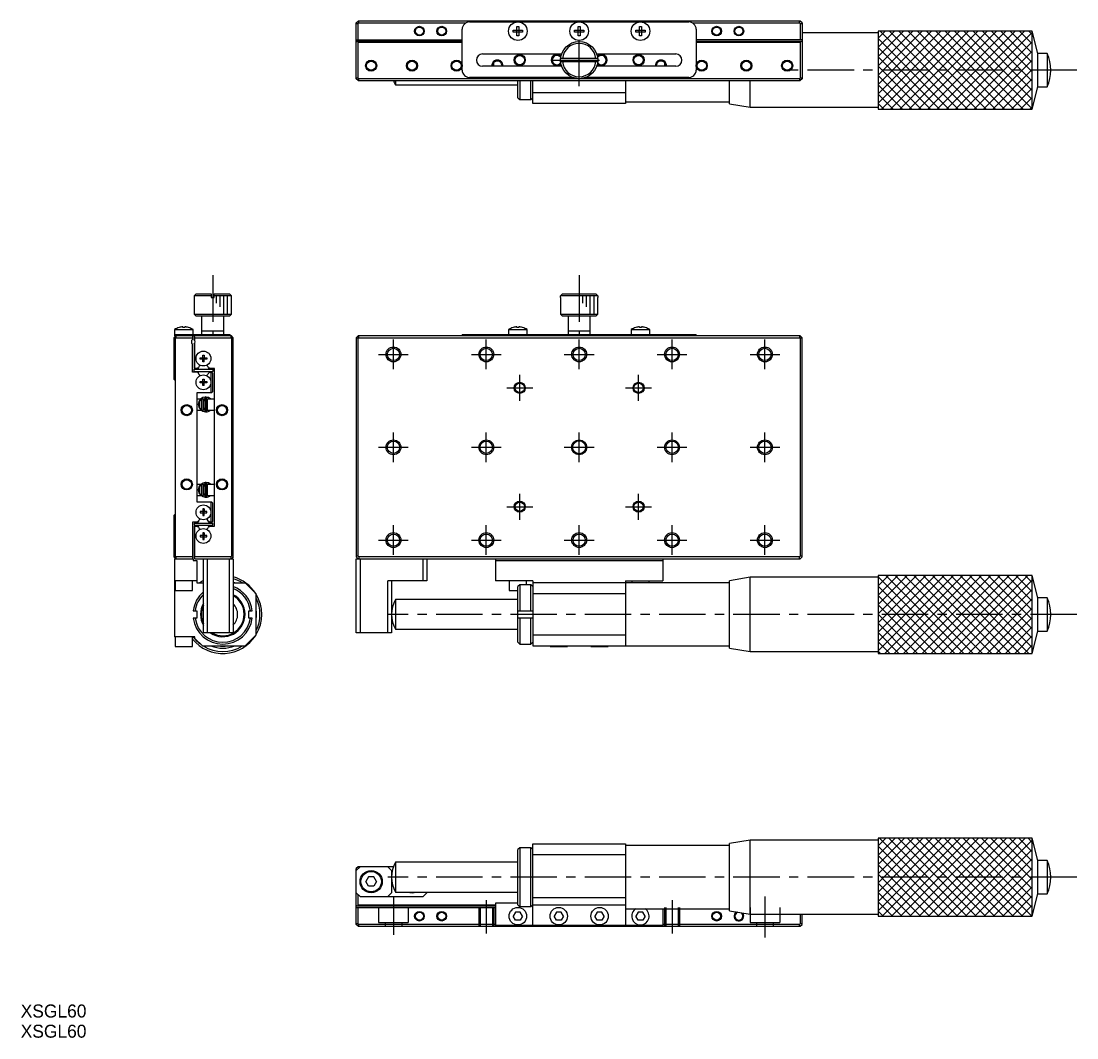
# Model space of a CAD drawing. Extents: x 5 to 545, y 50 to 324.
# Drawn here: x 5.1 to 289.3, y 50.1 to 323.9 of the extents above; entities that cross this region are included whole.
import ezdxf

# ---------------------------------------------------------------- set-up
doc = ezdxf.new("R2010")
doc.units = 0
doc.header["$LTSCALE"] = 10
doc.linetypes.add('CENTER', pattern=[2, 1.25, -0.25, 0.25, -0.25])
doc.linetypes.add('DASHED', pattern=[3.5, 2, -1.5])
doc.layers.get('0').update_dxf_attribs({"linetype": 'CONTINUOUS'})
doc.layers.add('CENTER', color=1, linetype='CENTER')
doc.styles.get("Standard").update_dxf_attribs({"font": 'FGP教科書体NT-M'})

msp = doc.modelspace()

# ---------------------------------------------------------------- linework, layer by layer
at = {"color": 7, "linetype": 'CONTINUOUS'}
for p, q in [((95.294929, 323.35), (95.794929, 323.85)), ((95.294929, 308.35), (95.294929, 323.35)), ((95.294929, 323.2), (95.794929, 323.2)), ((214.794929, 323.85), (95.794929, 323.85)), ((95.794929, 323.2), (95.944929, 323.35)), ((95.794929, 318.85), (95.794929, 323.2)), ((95.944929, 323.35), (95.944929, 323.85)), ((95.944929, 323.35), (124.741364, 323.35)), ((123.794929, 310.65), (123.794929, 321.65)), ((125.794929, 323.65), (184.794929, 323.65)), ((137.53634, 320.89), (137.53634, 321.41)), ((137.53634, 321.41), (138.534929, 321.41)), ((138.493555, 320.89), (138.493555, 321.41)), ((138.534929, 322.40859), (139.054929, 322.40859)), ((138.534929, 321.41), (138.534929, 322.40859)), ((138.534929, 321.451375), (139.054929, 321.451375)), ((139.054929, 322.40859), (139.054929, 321.41)), ((139.054929, 321.41), (140.053519, 321.41)), ((139.096304, 321.41), (139.096304, 320.89)), ((140.053519, 321.41), (140.053519, 320.89)), ((154.03634, 320.89), (154.03634, 321.41)), ((154.03634, 321.41), (155.034929, 321.41)), ((154.993555, 320.89), (154.993555, 321.41)), ((155.034929, 322.40859), (155.554929, 322.40859)), ((155.034929, 321.41), (155.034929, 322.40859)), ((155.034929, 321.451375), (155.554929, 321.451375)), ((155.554929, 322.40859), (155.554929, 321.41)), ((155.554929, 321.41), (156.553519, 321.41)), ((155.596304, 321.41), (155.596304, 320.89)), ((156.553519, 321.41), (156.553519, 320.89)), ((170.53634, 320.89), (170.53634, 321.41)), ((170.53634, 321.41), (171.534929, 321.41)), ((171.493555, 320.89), (171.493555, 321.41)), ((171.534929, 322.40859), (172.054929, 322.40859)), ((171.534929, 321.41), (171.534929, 322.40859)), ((171.534929, 321.451375), (172.054929, 321.451375)), ((172.054929, 322.40859), (172.054929, 321.41)), ((172.054929, 321.41), (173.053519, 321.41)), ((172.096304, 321.41), (172.096304, 320.89)), ((173.053519, 321.41), (173.053519, 320.89)), ((185.848495, 323.35), (214.644929, 323.35)), ((186.794929, 321.65), (186.794929, 310.65)), ((214.644929, 323.35), (214.644929, 323.85)), ((214.644929, 323.35), (214.794929, 323.2)), ((215.294929, 323.35), (214.794929, 323.85)), ((214.794929, 323.2), (214.794929, 318.85)), ((214.794929, 323.2), (215.294929, 323.2)), ((215.294929, 323.35), (215.294929, 308.35)), ((95.294929, 318.85), (123.794929, 318.85)), ((138.534929, 320.89), (137.53634, 320.89)), ((138.534929, 319.89141), (138.534929, 320.89)), ((139.054929, 320.848625), (138.534929, 320.848625)), ((139.054929, 319.89141), (138.534929, 319.89141)), ((139.054929, 320.89), (139.054929, 319.89141)), ((140.053519, 320.89), (139.054929, 320.89)), ((155.034929, 320.89), (154.03634, 320.89)), ((155.034929, 319.89141), (155.034929, 320.89)), ((155.554929, 320.848625), (155.034929, 320.848625)), ((155.554929, 319.89141), (155.034929, 319.89141)), ((155.554929, 320.89), (155.554929, 319.89141)), ((156.553519, 320.89), (155.554929, 320.89)), ((171.534929, 320.89), (170.53634, 320.89)), ((171.534929, 319.89141), (171.534929, 320.89)), ((172.054929, 320.848625), (171.534929, 320.848625)), ((172.054929, 319.89141), (171.534929, 319.89141)), ((172.054929, 320.89), (172.054929, 319.89141)), ((173.053519, 320.89), (172.054929, 320.89)), ((215.294929, 318.85), (186.794929, 318.85)), ((235.794929, 320.65), (215.294929, 320.65)), ((235.794929, 321.15), (235.794929, 300.15)), ((277.294929, 321.15), (235.794929, 321.15)), ((277.294929, 321.15), (235.794929, 321.15)), ((235.794929, 321.15), (235.794929, 300.15)), ((278.794929, 315.15), (277.294929, 321.15)), ((277.294929, 300.15), (277.294929, 321.15)), ((277.294929, 300.15), (277.294929, 321.15)), ((95.494929, 318.35), (95.294929, 318.15)), ((123.794929, 318.35), (95.494929, 318.35)), ((95.794929, 318.15), (95.594929, 318.35)), ((95.794929, 308.5), (95.794929, 318.15)), ((95.794929, 318.15), (123.794929, 318.15)), ((215.094929, 318.35), (186.794929, 318.35)), ((186.794929, 318.15), (214.794929, 318.15)), ((214.994929, 318.35), (214.794929, 318.15)), ((214.794929, 318.15), (214.794929, 308.5)), ((215.294929, 318.15), (215.094929, 318.35)), ((129.294929, 315), (150.575025, 315)), ((160.278904, 313.75), (150.310955, 313.75)), ((150.310955, 312.95), (160.278904, 312.95)), ((160.014834, 315), (181.294929, 315)), ((281.294929, 315.15), (278.794929, 315.15)), ((278.794929, 306.15), (278.794929, 315.15)), ((281.294929, 315.15), (281.294929, 306.15)), ((150.575025, 311.7), (129.294929, 311.7)), ((181.294929, 311.7), (160.014834, 311.7)), ((95.794929, 308.5), (95.294929, 308.5)), ((95.794929, 307.85), (95.294929, 308.35)), ((95.944929, 308.35), (95.794929, 308.5)), ((95.794929, 307.85), (214.794929, 307.85)), ((95.944929, 307.85), (95.944929, 308.35)), ((214.644929, 308.35), (95.944929, 308.35)), ((105.866726, 307.85), (105.866726, 306.65)), ((153.589057, 308.65), (125.794929, 308.65)), ((138.794929, 303.216966), (138.794929, 307.85)), ((139.294929, 307.85), (139.294929, 302.712746)), ((142.294929, 302.712746), (142.294929, 307.85)), ((142.794929, 301.65), (142.794929, 307.85)), ((184.794929, 308.65), (157.000802, 308.65)), ((167.794929, 307.85), (167.794929, 301.65)), ((195.794929, 301.566667), (195.794929, 307.85)), ((201.294929, 300.65), (201.294929, 307.85)), ((214.794929, 308.5), (214.644929, 308.35)), ((214.644929, 308.35), (214.644929, 307.85)), ((215.294929, 308.5), (214.794929, 308.5)), ((215.294929, 308.35), (214.794929, 307.85)), ((105.866726, 306.65), (138.794929, 306.65)), ((142.794929, 304.65), (167.794929, 304.65)), ((277.294929, 300.15), (278.794929, 306.15)), ((278.794929, 306.15), (281.294929, 306.15)), ((138.794929, 303.216966), (139.294929, 302.712746)), ((139.294929, 302.712746), (142.294929, 302.712746)), ((142.294929, 302.712746), (142.794929, 303.216966)), ((167.794929, 301.65), (142.794929, 301.65)), ((167.794929, 302.15), (195.794929, 302.15)), ((195.794929, 301.566667), (201.294929, 300.65)), ((201.294929, 300.65), (235.794929, 300.65)), ((235.794929, 300.15), (277.294929, 300.15)), ((235.794929, 300.15), (277.294929, 300.15)), ((52.15, 250.4), (51.65, 249.9)), ((52.15, 250.4), (56.25, 250.4)), ((56.25, 250.4), (56.25, 249.4)), ((57.05, 250.4), (61.15, 250.4)), ((57.05, 249.4), (57.05, 250.4)), ((61.65, 249.9), (61.15, 250.4)), ((150.310955, 249.9), (150.812742, 250.4)), ((150.812742, 250.4), (159.777116, 250.4)), ((159.777116, 250.4), (160.278904, 249.9)), ((56.25, 249.9), (51.65, 249.9)), ((51.65, 249.9), (51.65, 244.9)), ((56.25, 249.4), (57.05, 249.4)), ((61.65, 249.9), (57.05, 249.9)), ((61.65, 244.9), (61.65, 249.9)), ((150.294929, 249.4), (150.294929, 244.9)), ((150.294929, 249.4), (150.310955, 249.4)), ((160.278904, 249.9), (150.310955, 249.9)), ((150.310955, 249.4), (150.310955, 249.9)), ((160.278904, 249.9), (160.278904, 249.4)), ((160.278904, 249.4), (160.294929, 249.4)), ((160.294929, 244.9), (160.294929, 249.4)), ((51.65, 244.9), (52.15, 244.4)), ((51.65, 244.9), (61.65, 244.9)), ((61.15, 244.4), (61.65, 244.9)), ((150.294929, 244.9), (160.294929, 244.9)), ((150.294929, 244.9), (150.794929, 244.4)), ((159.794929, 244.4), (160.294929, 244.9)), ((61.15, 244.4), (52.15, 244.4)), ((53.65, 244.4), (53.65, 239.4)), ((59.65, 239.4), (59.65, 244.4)), ((159.794929, 244.4), (150.794929, 244.4)), ((152.294929, 244.4), (152.294929, 239.4)), ((158.294929, 239.4), (158.294929, 244.4)), ((46.65, 239.1), (46.15, 238.6)), ((46.35, 240.791657), (51.35, 240.791657)), ((46.35, 240.791657), (46.35, 239.1)), ((61.35, 239.4), (46.35, 239.4)), ((61.65, 239.1), (46.35, 239.1)), ((46.8, 238.6), (46.8, 239.1)), ((47.59141, 241.362581), (47.588067, 241.369436)), ((48.59, 241.362581), (48.59, 241.534953)), ((49.11, 241.362581), (48.59, 241.362581)), ((49.11, 241.534953), (49.11, 241.362581)), ((50.111933, 241.369436), (50.10859, 241.362581)), ((51.15, 239.1), (51.15, 238.161438)), ((51.35, 239.4), (51.35, 240.791657)), ((51.85, 239.1), (51.65, 238.9)), ((51.65, 238.9), (51.65, 238.161438)), ((51.65, 238.8), (51.85, 238.6)), ((59.65, 240.4), (53.65, 240.4)), ((61.35, 239.4), (61.35, 239.1)), ((61.5, 239.1), (61.5, 238.6)), ((62.15, 238.6), (61.65, 239.1)), ((95.794929, 239.1), (95.294929, 238.6)), ((214.794929, 239.1), (95.794929, 239.1)), ((95.944929, 238.6), (95.944929, 239.1)), ((123.794929, 239.1), (123.794929, 239.4)), ((186.794929, 239.4), (123.794929, 239.4)), ((136.294929, 240.791657), (141.294929, 240.791657)), ((136.294929, 240.791657), (136.294929, 239.4)), ((137.53634, 241.362581), (137.532997, 241.369436)), ((138.534929, 241.362581), (138.534929, 241.534953)), ((139.054929, 241.362581), (138.534929, 241.362581)), ((139.054929, 241.534953), (139.054929, 241.362581)), ((140.056862, 241.369436), (140.053519, 241.362581)), ((141.294929, 239.4), (141.294929, 240.791657)), ((158.294929, 240.4), (152.294929, 240.4)), ((169.294929, 240.791657), (174.294929, 240.791657)), ((169.294929, 240.791657), (169.294929, 239.4)), ((170.53634, 241.362581), (170.532997, 241.369436)), ((171.534929, 241.362581), (171.534929, 241.534953)), ((172.054929, 241.362581), (171.534929, 241.362581)), ((172.054929, 241.534953), (172.054929, 241.362581)), ((173.056862, 241.369436), (173.053519, 241.362581)), ((174.294929, 239.4), (174.294929, 240.791657)), ((186.794929, 239.4), (186.794929, 239.1)), ((214.644929, 239.1), (214.644929, 238.6)), ((215.294929, 238.6), (214.794929, 239.1)), ((46.15, 238.6), (46.15, 227.45)), ((46.65, 238.45), (46.15, 238.45)), ((46.65, 238.45), (46.8, 238.6)), ((46.65, 179.75), (46.65, 238.45)), ((46.8, 238.6), (51.15, 238.6)), ((51.15, 229.3), (51.15, 236.838562)), ((51.65, 236.838562), (51.65, 230.3)), ((51.85, 237.81225), (51.85, 238.6)), ((51.85, 238.6), (61.5, 238.6)), ((51.85, 230.3), (51.85, 237.18775)), ((61.5, 238.6), (61.65, 238.45)), ((61.65, 238.45), (61.65, 179.75)), ((62.15, 238.45), (61.65, 238.45)), ((62.15, 179.6), (62.15, 238.6)), ((95.294929, 238.6), (95.294929, 179.6)), ((95.794929, 238.45), (95.294929, 238.45)), ((95.794929, 238.45), (95.944929, 238.6)), ((95.794929, 179.75), (95.794929, 238.45)), ((95.944929, 238.6), (214.644929, 238.6)), ((214.644929, 238.6), (214.794929, 238.45)), ((214.794929, 238.45), (214.794929, 179.75)), ((215.294929, 238.45), (214.794929, 238.45)), ((215.294929, 179.6), (215.294929, 238.6)), ((53.263639, 233.18), (53.97, 233.18)), ((53.263639, 232.82), (53.263639, 233.18)), ((53.97, 233.886361), (54.33, 233.886361)), ((53.97, 233.18), (53.97, 233.886361)), ((53.980372, 233.169628), (53.97, 233.18)), ((53.980372, 232.830372), (53.980372, 233.169628)), ((53.980372, 233.169628), (54.319628, 233.169628)), ((54.319628, 233.169628), (54.33, 233.18)), ((54.319628, 233.169628), (54.319628, 232.830372)), ((54.33, 233.886361), (54.33, 233.18)), ((54.33, 233.18), (55.036361, 233.18)), ((55.036361, 233.18), (55.036361, 232.82)), ((52.605588, 230.3), (51.65, 230.3)), ((52.605588, 230.3), (52.775185, 230.59375)), ((53.97, 232.82), (53.263639, 232.82)), ((53.980372, 232.830372), (53.97, 232.82)), ((53.97, 232.113639), (53.97, 232.82)), ((54.33, 232.113639), (53.97, 232.113639)), ((54.319628, 232.830372), (53.980372, 232.830372)), ((54.319628, 232.830372), (54.33, 232.82)), ((55.036361, 232.82), (54.33, 232.82)), ((54.33, 232.113639), (54.33, 232.82)), ((55.524815, 230.59375), (55.694412, 230.3)), ((57.15, 230.3), (55.694412, 230.3)), ((57.15, 187.9), (57.15, 230.3)), ((46.15, 227.45), (46.5, 227.1)), ((52.605588, 229.3), (51.15, 229.3)), ((51.65, 230.1), (56.65, 230.1)), ((51.65, 229.5), (51.65, 230.1)), ((51.65, 229.5), (56.65, 229.5)), ((52.775185, 229.00625), (52.605588, 229.3)), ((53.97, 227.486361), (54.33, 227.486361)), ((53.97, 226.78), (53.97, 227.486361)), ((54.33, 227.486361), (54.33, 226.78)), ((55.694412, 229.3), (55.524815, 229.00625)), ((55.694412, 229.3), (56.3, 229.3)), ((56.15, 229.3), (56.15, 223.8)), ((56.65, 228.95), (56.3, 229.3)), ((56.65, 230.1), (56.65, 229.5)), ((56.65, 224.15), (56.65, 228.95)), ((46.5, 227.1), (46.5, 191.1)), ((53.263639, 226.78), (53.97, 226.78)), ((53.263639, 226.42), (53.263639, 226.78)), ((53.97, 226.42), (53.263639, 226.42)), ((53.980372, 226.769628), (53.97, 226.78)), ((53.980372, 226.430372), (53.97, 226.42)), ((53.97, 225.713639), (53.97, 226.42)), ((54.33, 225.713639), (53.97, 225.713639)), ((53.980372, 226.430372), (53.980372, 226.769628)), ((53.980372, 226.769628), (54.319628, 226.769628)), ((54.319628, 226.430372), (53.980372, 226.430372)), ((54.319628, 226.769628), (54.33, 226.78)), ((54.319628, 226.769628), (54.319628, 226.430372)), ((54.319628, 226.430372), (54.33, 226.42)), ((54.33, 226.78), (55.036361, 226.78)), ((55.036361, 226.42), (54.33, 226.42)), ((54.33, 225.713639), (54.33, 226.42)), ((55.036361, 226.78), (55.036361, 226.42)), ((52.35, 223.8), (52.35, 194.4)), ((56.3, 223.8), (52.35, 223.8)), ((53.389356, 222.1), (52.35, 222.1)), ((53.15, 221.516515), (53.65, 222.045683)), ((54.15, 222.1), (53.65, 222.1)), ((53.65, 222.1), (53.65, 219.1)), ((54.149919, 222.068985), (54.529754, 222.17572)), ((54.15, 219.1), (54.15, 222.1)), ((54.35, 222.1), (54.230172, 222.1)), ((54.35, 221.6), (54.35, 222.1)), ((54.529816, 222.416084), (54.529816, 218.866084)), ((55.53247, 222.482549), (54.782446, 222.639595)), ((54.970851, 222.484947), (54.969203, 222.484247)), ((55.004142, 222.49808), (54.970851, 222.484947)), ((54.979816, 218.866084), (54.979816, 222.416084)), ((54.979816, 221.816601), (55.149985, 222.072089)), ((55.038035, 222.509533), (55.004142, 222.49808)), ((55.072447, 222.519277), (55.038035, 222.509533)), ((55.107295, 222.52729), (55.072447, 222.519277)), ((55.142492, 222.533553), (55.107295, 222.52729)), ((55.177953, 222.53805), (55.142492, 222.533553)), ((55.15, 222.1), (55.15, 219.1)), ((57.15, 222.1), (55.15, 222.1)), ((55.213591, 222.54077), (55.177953, 222.53805)), ((55.24932, 222.541707), (55.213591, 222.54077)), ((55.285052, 222.540857), (55.24932, 222.541707)), ((55.320699, 222.538224), (55.285052, 222.540857)), ((55.356175, 222.533813), (55.320699, 222.538224)), ((55.391393, 222.527635), (55.356175, 222.533813)), ((55.388343, 222.109217), (55.382414, 222.1)), ((55.394609, 222.119553), (55.388343, 222.109217)), ((55.426266, 222.519703), (55.391393, 222.527635)), ((55.534874, 222.481536), (55.393305, 222.099974)), ((55.401173, 222.130941), (55.394609, 222.119553)), ((55.407989, 222.143305), (55.401173, 222.130941)), ((55.415013, 222.156563), (55.407989, 222.143305)), ((55.422198, 222.170629), (55.415013, 222.156563)), ((55.429498, 222.185409), (55.422198, 222.170629)), ((55.46071, 222.510037), (55.426266, 222.519703)), ((55.436864, 222.200805), (55.429498, 222.185409)), ((55.444247, 222.216716), (55.436864, 222.200805)), ((55.451598, 222.233037), (55.444247, 222.216716)), ((55.458869, 222.249659), (55.451598, 222.233037)), ((55.466012, 222.266474), (55.458869, 222.249659)), ((55.494637, 222.49866), (55.46071, 222.510037)), ((55.47298, 222.283369), (55.466012, 222.266474)), ((55.479726, 222.300234), (55.47298, 222.283369)), ((55.486207, 222.316957), (55.479726, 222.300234)), ((55.492378, 222.333427), (55.486207, 222.316957)), ((55.4982, 222.349536), (55.492378, 222.333427)), ((55.52622, 222.486331), (55.494637, 222.49866)), ((55.503635, 222.365177), (55.4982, 222.349536)), ((55.508645, 222.380247), (55.503635, 222.365177)), ((55.513198, 222.394646), (55.508645, 222.380247)), ((55.517264, 222.40828), (55.513198, 222.394646)), ((55.520817, 222.421058), (55.517264, 222.40828)), ((55.523832, 222.432895), (55.520817, 222.421058)), ((55.526289, 222.443714), (55.523832, 222.432895)), ((55.524751, 222.486635), (55.527011, 222.485885)), ((56.120752, 222.100253), (55.525737, 222.485383)), ((55.528174, 222.453444), (55.526289, 222.443714)), ((55.527011, 222.485885), (55.528692, 222.483766)), ((55.529472, 222.462019), (55.528174, 222.453444)), ((55.528692, 222.483766), (55.529784, 222.480292)), ((55.528862, 222.481031), (55.534874, 222.481536)), ((55.530175, 222.469383), (55.529472, 222.462019)), ((55.529784, 222.480292), (55.53028, 222.475488)), ((55.53028, 222.475488), (55.530175, 222.469383)), ((55.550974, 222.474626), (55.53247, 222.482549)), ((56.3, 223.8), (56.65, 224.15)), ((52.35, 219.1), (53.48307, 219.1)), ((53.15, 219.683485), (53.15, 221.516515)), ((53.65, 219.154317), (53.15, 219.683485)), ((53.65, 219.1), (54.15, 219.1)), ((54.529754, 219.106766), (54.149908, 219.212839)), ((54.529816, 221.6), (54.15, 221.6)), ((54.15, 219.6), (54.529816, 219.6)), ((54.35, 219.143561), (54.35, 219.6)), ((55.15, 221.6), (54.979816, 221.6)), ((54.979816, 219.6), (55.15, 219.6)), ((55.149978, 219.210083), (54.979816, 219.465568)), ((55.150086, 219.141428), (54.979883, 219.106445)), ((55.15, 219.1), (57.15, 219.1)), ((55.466515, 218.773373), (55.52622, 218.795838)), ((55.524751, 218.795534), (55.524438, 218.796298)), ((55.52622, 218.795838), (55.524751, 218.795534)), ((55.525959, 218.796879), (55.546984, 218.805814)), ((53.389356, 199.1), (52.35, 199.1)), ((53.15, 198.516515), (53.65, 199.045683)), ((54.15, 199.1), (53.65, 199.1)), ((53.65, 199.1), (53.65, 196.1)), ((54.149919, 199.068985), (54.529754, 199.17572)), ((54.15, 196.1), (54.15, 199.1)), ((54.35, 199.1), (54.230172, 199.1)), ((54.35, 198.6), (54.35, 199.1)), ((54.529816, 199.416084), (54.529816, 195.866084)), ((55.550974, 199.474626), (54.782446, 199.639595)), ((54.970851, 199.484947), (54.969203, 199.484247)), ((55.004142, 199.49808), (54.970851, 199.484947)), ((54.979816, 195.866084), (54.979816, 199.416084)), ((54.979816, 198.816601), (55.149985, 199.072089)), ((55.038035, 199.509533), (55.004142, 199.49808)), ((55.072447, 199.519277), (55.038035, 199.509533)), ((55.107295, 199.52729), (55.072447, 199.519277)), ((55.142492, 199.533553), (55.107295, 199.52729)), ((55.177953, 199.53805), (55.142492, 199.533553)), ((55.15, 199.1), (55.15, 196.1)), ((57.15, 199.1), (55.15, 199.1)), ((55.213591, 199.54077), (55.177953, 199.53805)), ((55.24932, 199.541707), (55.213591, 199.54077)), ((55.285052, 199.540857), (55.24932, 199.541707)), ((55.320699, 199.538224), (55.285052, 199.540857)), ((55.356175, 199.533813), (55.320699, 199.538224)), ((55.391393, 199.527635), (55.356175, 199.533813)), ((55.388343, 199.109217), (55.382414, 199.1)), ((55.394609, 199.119553), (55.388343, 199.109217)), ((55.426266, 199.519703), (55.391393, 199.527635)), ((55.534874, 199.481536), (55.393305, 199.099974)), ((55.401173, 199.130941), (55.394609, 199.119553)), ((55.407989, 199.143305), (55.401173, 199.130941)), ((55.415013, 199.156563), (55.407989, 199.143305)), ((55.422198, 199.170629), (55.415013, 199.156563)), ((55.429498, 199.185409), (55.422198, 199.170629)), ((55.46071, 199.510037), (55.426266, 199.519703)), ((55.436864, 199.200805), (55.429498, 199.185409)), ((55.444247, 199.216716), (55.436864, 199.200805)), ((55.451598, 199.233037), (55.444247, 199.216716)), ((55.458869, 199.249659), (55.451598, 199.233037)), ((55.466012, 199.266474), (55.458869, 199.249659)), ((55.494637, 199.49866), (55.46071, 199.510037)), ((55.47298, 199.283369), (55.466012, 199.266474)), ((55.479726, 199.300234), (55.47298, 199.283369)), ((55.486207, 199.316957), (55.479726, 199.300234)), ((55.492378, 199.333427), (55.486207, 199.316957)), ((55.4982, 199.349536), (55.492378, 199.333427)), ((55.52622, 199.486331), (55.494637, 199.49866)), ((55.503635, 199.365177), (55.4982, 199.349536)), ((55.508645, 199.380247), (55.503635, 199.365177)), ((55.513198, 199.394646), (55.508645, 199.380247)), ((55.517264, 199.40828), (55.513198, 199.394646)), ((55.520817, 199.421058), (55.517264, 199.40828)), ((55.523832, 199.432895), (55.520817, 199.421058)), ((55.526289, 199.443714), (55.523832, 199.432895)), ((55.524751, 199.486635), (55.527011, 199.485885)), ((56.120752, 199.100253), (55.525737, 199.485383)), ((55.528174, 199.453444), (55.526289, 199.443714)), ((55.527011, 199.485885), (55.528692, 199.483766)), ((55.529472, 199.462019), (55.528174, 199.453444)), ((55.528692, 199.483766), (55.529784, 199.480292)), ((55.528862, 199.481031), (55.534874, 199.481536)), ((55.530175, 199.469383), (55.529472, 199.462019)), ((55.529784, 199.480292), (55.53028, 199.475488)), ((55.53028, 199.475488), (55.530175, 199.469383)), ((53.15, 196.683485), (53.15, 198.516515)), ((53.65, 196.154317), (53.15, 196.683485)), ((54.529754, 196.106766), (54.149908, 196.212839)), ((54.529816, 198.6), (54.15, 198.6)), ((54.15, 196.6), (54.529816, 196.6)), ((54.35, 196.143561), (54.35, 196.6)), ((55.15, 198.6), (54.979816, 198.6)), ((54.979816, 196.6), (55.15, 196.6)), ((55.149978, 196.210083), (54.979816, 196.465568)), ((55.150086, 196.141428), (54.979883, 196.106445)), ((52.35, 196.1), (53.48307, 196.1)), ((52.35, 194.4), (56.3, 194.4)), ((53.65, 196.1), (54.15, 196.1)), ((55.15, 196.1), (57.15, 196.1)), ((55.466515, 195.773373), (55.52622, 195.795838)), ((55.524751, 195.795534), (55.524438, 195.796298)), ((55.52622, 195.795838), (55.524751, 195.795534)), ((55.525959, 195.796879), (55.546984, 195.805814)), ((56.15, 194.4), (56.15, 188.9)), ((56.65, 194.05), (56.3, 194.4)), ((56.65, 189.25), (56.65, 194.05)), ((46.5, 191.1), (46.15, 190.75)), ((46.15, 190.75), (46.15, 179.6)), ((53.97, 191.78), (53.263639, 191.78)), ((53.263639, 191.78), (53.263639, 191.42)), ((53.263639, 191.42), (53.97, 191.42)), ((54.33, 192.486361), (53.97, 192.486361)), ((53.97, 192.486361), (53.97, 191.78)), ((53.980372, 191.769628), (53.97, 191.78)), ((53.980372, 191.430372), (53.97, 191.42)), ((53.97, 191.42), (53.97, 190.713639)), ((53.97, 190.713639), (54.33, 190.713639)), ((53.980372, 191.769628), (53.980372, 191.430372)), ((54.319628, 191.769628), (53.980372, 191.769628)), ((53.980372, 191.430372), (54.319628, 191.430372)), ((54.319628, 191.769628), (54.33, 191.78)), ((54.319628, 191.430372), (54.319628, 191.769628)), ((54.319628, 191.430372), (54.33, 191.42)), ((54.33, 192.486361), (54.33, 191.78)), ((55.036361, 191.78), (54.33, 191.78)), ((54.33, 191.42), (55.036361, 191.42)), ((54.33, 190.713639), (54.33, 191.42)), ((55.036361, 191.42), (55.036361, 191.78)), ((52.605588, 188.9), (51.15, 188.9)), ((51.15, 188.9), (51.15, 179.1)), ((51.65, 188.7), (56.65, 188.7)), ((51.65, 188.7), (51.65, 188.1)), ((51.65, 188.1), (56.65, 188.1)), ((51.65, 187.9), (51.65, 179.3)), ((51.65, 187.9), (52.605588, 187.9)), ((51.85, 179.6), (51.85, 187.9)), ((52.605588, 188.9), (52.775185, 189.19375)), ((52.775185, 187.60625), (52.605588, 187.9)), ((55.524815, 189.19375), (55.694412, 188.9)), ((55.694412, 187.9), (55.524815, 187.60625)), ((56.3, 188.9), (55.694412, 188.9)), ((55.694412, 187.9), (57.15, 187.9)), ((56.3, 188.9), (56.65, 189.25)), ((56.65, 188.1), (56.65, 188.7)), ((53.263639, 185.38), (53.263639, 185.02)), ((53.97, 185.38), (53.263639, 185.38)), ((53.263639, 185.02), (53.97, 185.02)), ((54.33, 186.086361), (53.97, 186.086361)), ((53.97, 186.086361), (53.97, 185.38)), ((53.980372, 185.369628), (53.97, 185.38)), ((53.980372, 185.030372), (53.97, 185.02)), ((53.97, 185.02), (53.97, 184.313639)), ((53.980372, 185.369628), (53.980372, 185.030372)), ((54.319628, 185.369628), (53.980372, 185.369628)), ((53.980372, 185.030372), (54.319628, 185.030372)), ((54.319628, 185.369628), (54.33, 185.38)), ((54.319628, 185.030372), (54.319628, 185.369628)), ((54.319628, 185.030372), (54.33, 185.02)), ((54.33, 186.086361), (54.33, 185.38)), ((55.036361, 185.38), (54.33, 185.38)), ((54.33, 185.02), (55.036361, 185.02)), ((54.33, 184.313639), (54.33, 185.02)), ((55.036361, 185.02), (55.036361, 185.38)), ((53.97, 184.313639), (54.33, 184.313639)), ((46.15, 179.75), (46.65, 179.75)), ((46.15, 179.6), (46.65, 179.1)), ((46.35, 179.1), (51.35, 179.1)), ((46.35, 179.1), (46.35, 158.1)), ((46.8, 179.6), (46.65, 179.75)), ((51.15, 179.6), (46.8, 179.6)), ((46.8, 179.1), (46.8, 179.6)), ((51.35, 179.1), (51.35, 178.6)), ((51.85, 179.6), (51.65, 179.4)), ((51.65, 179.3), (51.85, 179.1)), ((61.5, 179.6), (51.85, 179.6)), ((51.85, 179.1), (62.15, 179.1)), ((54.15, 159.1), (54.15, 179.1)), ((55.15, 179.1), (55.15, 159.1)), ((61.15, 159.1), (61.15, 179.1)), ((61.65, 179.75), (61.5, 179.6)), ((61.5, 179.6), (61.5, 179.1)), ((62.15, 179.75), (61.65, 179.75)), ((62.15, 179.6), (61.65, 179.1)), ((62.15, 179.1), (62.15, 159.1)), ((95.794929, 179.75), (95.294929, 179.75)), ((95.294929, 179.6), (95.794929, 179.1)), ((95.294929, 159.1), (95.294929, 179.1)), ((95.294929, 179.1), (214.794929, 179.1)), ((95.944929, 179.6), (95.794929, 179.75)), ((214.644929, 179.6), (95.944929, 179.6)), ((95.944929, 179.6), (95.944929, 179.1)), ((96.294929, 179.1), (96.294929, 159.1)), ((113.294929, 173.1), (113.294929, 179.1)), ((114.294929, 179.1), (114.294929, 173.1)), ((132.794929, 179.1), (132.794929, 173.1)), ((177.794929, 179.1), (177.794929, 173.1)), ((214.794929, 179.75), (214.644929, 179.6)), ((214.644929, 179.1), (214.644929, 179.6)), ((215.294929, 179.75), (214.794929, 179.75)), ((214.794929, 179.1), (215.294929, 179.6)), ((51.35, 178.6), (52.35, 178.6)), ((52.35, 178.6), (52.35, 172.6)), ((132.794929, 178.6), (177.794929, 178.6)), ((201.294929, 174.1), (195.794929, 173.183333)), ((201.294929, 154.1), (201.294929, 174.1)), ((235.794929, 174.1), (201.294929, 174.1)), ((277.294929, 174.6), (235.794929, 174.6)), ((235.794929, 174.6), (235.794929, 153.6)), ((277.294929, 174.6), (235.794929, 174.6)), ((235.794929, 174.6), (235.794929, 153.6)), ((277.294929, 153.6), (277.294929, 174.6)), ((278.794929, 168.6), (277.294929, 174.6)), ((277.294929, 153.6), (277.294929, 174.6)), ((52.35, 173.1), (46.35, 173.1)), ((46.5, 173.1), (46.5, 170.5)), ((51.2, 170.5), (51.2, 173.1)), ((52.35, 172.6), (54.15, 172.6)), ((62.15, 172.6), (65.35, 172.6)), ((68.35, 169.6), (65.35, 172.6)), ((103.794929, 159.1), (103.794929, 173.1)), ((114.294929, 173.1), (103.794929, 173.1)), ((104.794929, 173.1), (104.794929, 159.1)), ((142.794929, 173.1), (132.794929, 173.1)), ((136.444929, 173.1), (136.444929, 170.5)), ((139.294929, 172.1), (138.794929, 171.6)), ((138.794929, 156.6), (138.794929, 171.6)), ((139.294929, 172.1), (139.294929, 165.1)), ((142.294929, 172.1), (139.294929, 172.1)), ((141.144929, 172.1), (141.144929, 173.1)), ((142.294929, 165.1), (142.294929, 172.1)), ((142.794929, 171.6), (142.294929, 172.1)), ((142.794929, 173.1), (142.794929, 155.6)), ((195.794929, 172.6), (142.794929, 172.6)), ((167.794929, 173.1), (177.794929, 173.1)), ((167.794929, 173.1), (167.794929, 155.6)), ((169.444929, 173.1), (169.444929, 172.6)), ((174.144929, 172.6), (174.144929, 173.1)), ((195.794929, 155.016667), (195.794929, 173.183333)), ((46.5, 170.5), (51.2, 170.5)), ((68.35, 158.6), (68.35, 169.6)), ((105.866726, 168.1), (105.866726, 160.1)), ((138.794929, 168.1), (105.866726, 168.1)), ((136.444929, 170.5), (138.794929, 170.5)), ((167.794929, 169.6), (142.794929, 169.6)), ((278.794929, 159.6), (278.794929, 168.6)), ((281.294929, 168.6), (278.794929, 168.6)), ((281.294929, 168.6), (281.294929, 159.6)), ((51.412746, 165.1), (52.35, 165.1)), ((52.35, 165.1), (52.35, 163.1)), ((66.35, 163.1), (66.35, 165.1)), ((66.35, 165.1), (67.287254, 165.1)), ((138.794929, 165.1), (142.794929, 165.1)), ((52.35, 163.1), (51.412746, 163.1)), ((67.287254, 163.1), (66.35, 163.1)), ((142.794929, 163.1), (138.794929, 163.1)), ((139.294929, 163.1), (139.294929, 156.1)), ((142.294929, 156.1), (142.294929, 163.1)), ((105.866726, 160.1), (138.794929, 160.1)), ((277.294929, 153.6), (278.794929, 159.6)), ((278.794929, 159.6), (281.294929, 159.6)), ((51.85, 158.1), (46.35, 158.1)), ((46.5, 158.1), (46.5, 155.5)), ((51.2, 155.5), (51.2, 158.1)), ((51.85, 157.6), (51.85, 158.1)), ((51.85, 157.6), (53.85, 155.6)), ((62.15, 159.1), (54.15, 159.1)), ((65.35, 155.6), (68.35, 158.6)), ((104.794929, 159.1), (95.294929, 159.1)), ((138.794929, 156.6), (139.294929, 156.1)), ((142.294929, 156.1), (142.794929, 156.6)), ((142.794929, 158.6), (167.794929, 158.6)), ((46.5, 155.5), (51.2, 155.5)), ((53.85, 155.6), (65.35, 155.6)), ((139.294929, 156.1), (142.294929, 156.1)), ((142.794929, 155.6), (195.794929, 155.6)), ((147.444929, 155.6), (147.444929, 155.5)), ((147.444929, 155.5), (152.144929, 155.5)), ((152.144929, 155.5), (152.144929, 155.6)), ((158.444929, 155.6), (158.444929, 155.5)), ((158.444929, 155.5), (163.144929, 155.5)), ((163.144929, 155.5), (163.144929, 155.6)), ((195.794929, 155.016667), (201.294929, 154.1)), ((201.294929, 154.1), (235.794929, 154.1)), ((235.794929, 153.6), (277.294929, 153.6)), ((235.794929, 153.6), (277.294929, 153.6)), ((142.794929, 102.35), (167.794929, 102.35)), ((142.794929, 80.35), (142.794929, 102.35)), ((167.794929, 102.35), (167.794929, 80.35)), ((201.294929, 103.35), (195.794929, 102.433333)), ((195.794929, 84.266667), (195.794929, 102.433333)), ((235.794929, 103.35), (201.294929, 103.35)), ((201.294929, 83.35), (201.294929, 103.35)), ((235.794929, 103.85), (235.794929, 82.85)), ((277.294929, 103.85), (235.794929, 103.85)), ((277.294929, 103.85), (235.794929, 103.85)), ((235.794929, 103.85), (235.794929, 82.85)), ((277.294929, 82.85), (277.294929, 103.85)), ((278.794929, 97.85), (277.294929, 103.85)), ((277.294929, 82.85), (277.294929, 103.85)), ((139.294929, 101.287254), (138.794929, 100.783034)), ((138.794929, 85.916966), (138.794929, 100.783034)), ((139.294929, 101.287254), (139.294929, 85.412746)), ((142.294929, 101.287254), (139.294929, 101.287254)), ((142.294929, 85.412746), (142.294929, 101.287254)), ((142.794929, 100.783034), (142.294929, 101.287254)), ((195.794929, 101.85), (167.794929, 101.85)), ((105.866726, 97.35), (105.866726, 89.35)), ((138.794929, 97.35), (105.866726, 97.35)), ((167.794929, 99.35), (142.794929, 99.35)), ((278.794929, 88.85), (278.794929, 97.85)), ((281.294929, 97.85), (278.794929, 97.85)), ((281.294929, 97.85), (281.294929, 88.85)), ((95.794929, 96.15), (95.294929, 95.65)), ((96.294929, 96.15), (95.294929, 95.15)), ((95.294929, 80.65), (95.294929, 95.65)), ((95.294929, 95.5), (95.644929, 95.5)), ((105.300932, 96.15), (95.794929, 96.15)), ((95.944929, 96.15), (95.944929, 95.8)), ((104.794929, 95.15), (103.794929, 96.15)), ((104.794929, 95.15), (104.794929, 89.15)), ((98.573242, 93.4), (97.851554, 92.15)), ((98.573242, 90.9), (97.851554, 92.15)), ((100.016617, 93.4), (98.573242, 93.4)), ((100.738305, 92.15), (100.016617, 93.4)), ((100.738305, 92.15), (100.016617, 90.9)), ((95.294929, 89.15), (96.294929, 88.15)), ((95.794929, 85.85), (95.794929, 88.65)), ((96.294929, 88.15), (113.294929, 88.15)), ((100.016617, 90.9), (98.573242, 90.9)), ((103.794929, 88.15), (104.794929, 89.15)), ((105.866726, 89.35), (138.794929, 89.35)), ((113.294929, 88.15), (114.294929, 89.15)), ((114.294929, 89.15), (114.294929, 89.35)), ((277.294929, 82.85), (278.794929, 88.85)), ((278.794929, 88.85), (281.294929, 88.85)), ((95.294929, 85.85), (95.494929, 85.65)), ((95.494929, 85.65), (132.794929, 85.65)), ((95.594929, 85.65), (95.794929, 85.85)), ((132.794929, 85.85), (95.794929, 85.85)), ((132.794929, 86.35), (132.794929, 80.35)), ((138.794929, 86.35), (132.794929, 86.35)), ((138.794929, 85.916966), (139.294929, 85.412746)), ((139.294929, 85.412746), (142.294929, 85.412746)), ((142.294929, 85.412746), (142.794929, 85.916966)), ((142.794929, 87.85), (167.794929, 87.85)), ((167.794929, 85.85), (142.794929, 85.85)), ((95.294929, 85.15), (132.794929, 85.15)), ((95.794929, 80.8), (95.794929, 85.15)), ((138.159844, 83.95), (137.524759, 82.85)), ((138.159844, 81.75), (137.524759, 82.85)), ((139.430015, 83.95), (138.159844, 83.95)), ((140.0651, 82.85), (139.430015, 83.95)), ((140.0651, 82.85), (139.430015, 81.75)), ((149.159844, 83.95), (148.524759, 82.85)), ((149.159844, 81.75), (148.524759, 82.85)), ((150.430015, 83.95), (149.159844, 83.95)), ((151.0651, 82.85), (150.430015, 83.95)), ((151.0651, 82.85), (150.430015, 81.75)), ((160.159844, 83.95), (159.524759, 82.85)), ((160.159844, 81.75), (159.524759, 82.85)), ((161.430015, 83.95), (160.159844, 83.95)), ((162.0651, 82.85), (161.430015, 83.95)), ((162.0651, 82.85), (161.430015, 81.75)), ((167.794929, 84.85), (195.794929, 84.85)), ((171.159844, 83.95), (170.524759, 82.85)), ((171.159844, 81.75), (170.524759, 82.85)), ((172.430015, 83.95), (171.159844, 83.95)), ((173.0651, 82.85), (172.430015, 83.95)), ((173.0651, 82.85), (172.430015, 81.75)), ((177.794929, 84.85), (177.794929, 80.35)), ((195.794929, 84.266667), (201.294929, 83.35)), ((201.294929, 83.35), (235.794929, 83.35)), ((214.794929, 83.35), (214.794929, 80.8)), ((215.294929, 80.65), (215.294929, 83.35)), ((235.794929, 82.85), (277.294929, 82.85)), ((235.794929, 82.85), (277.294929, 82.85)), ((95.794929, 80.8), (95.294929, 80.8)), ((95.794929, 80.15), (95.294929, 80.65)), ((95.944929, 80.65), (95.794929, 80.8)), ((95.794929, 80.15), (214.794929, 80.15)), ((132.794929, 80.65), (95.944929, 80.65)), ((95.944929, 80.15), (95.944929, 80.65)), ((177.794929, 80.35), (132.794929, 80.35)), ((139.430015, 81.75), (138.159844, 81.75)), ((150.430015, 81.75), (149.159844, 81.75)), ((161.430015, 81.75), (160.159844, 81.75)), ((172.430015, 81.75), (171.159844, 81.75)), ((214.644929, 80.65), (177.794929, 80.65)), ((214.794929, 80.8), (214.644929, 80.65)), ((214.644929, 80.15), (214.644929, 80.65)), ((215.294929, 80.8), (214.794929, 80.8)), ((214.794929, 80.15), (215.294929, 80.65))]:
    msp.add_line(p, q, dxfattribs=at)
at = {"color": 3, "linetype": 'CONTINUOUS'}
for p, q in [((235.794929, 319.294929), (237.65, 321.15)), ((235.794929, 316.794929), (240.15, 321.15)), ((235.794929, 314.294929), (242.65, 321.15)), ((235.794929, 311.794929), (245.15, 321.15)), ((235.794929, 309.294929), (247.65, 321.15)), ((235.794929, 306.794929), (250.15, 321.15)), ((235.794929, 304.294929), (252.65, 321.15)), ((235.794929, 301.794929), (255.15, 321.15)), ((235.794929, 319.205071), (254.85, 300.15)), ((236.35, 321.15), (257.35, 300.15)), ((236.65, 300.15), (257.65, 321.15)), ((238.85, 321.15), (259.85, 300.15)), ((239.15, 300.15), (260.15, 321.15)), ((241.35, 321.15), (262.35, 300.15)), ((241.65, 300.15), (262.65, 321.15)), ((243.85, 321.15), (264.85, 300.15)), ((244.15, 300.15), (265.15, 321.15)), ((246.35, 321.15), (267.35, 300.15)), ((246.65, 300.15), (267.65, 321.15)), ((248.85, 321.15), (269.85, 300.15)), ((249.15, 300.15), (270.15, 321.15)), ((251.35, 321.15), (272.35, 300.15)), ((251.65, 300.15), (272.65, 321.15)), ((253.85, 321.15), (274.85, 300.15)), ((254.15, 300.15), (275.15, 321.15)), ((256.35, 321.15), (277.294929, 300.205071)), ((256.65, 300.15), (277.294929, 320.794929)), ((258.85, 321.15), (277.294929, 302.705071)), ((261.35, 321.15), (277.294929, 305.205071)), ((263.85, 321.15), (277.294929, 307.705071)), ((266.35, 321.15), (277.294929, 310.205071)), ((268.85, 321.15), (277.294929, 312.705071)), ((271.35, 321.15), (277.294929, 315.205071)), ((273.85, 321.15), (277.294929, 317.705071)), ((276.35, 321.15), (277.294929, 320.205071)), ((235.794929, 316.705071), (252.35, 300.15)), ((259.15, 300.15), (277.294929, 318.294929)), ((261.65, 300.15), (277.294929, 315.794929)), ((235.794929, 314.205071), (249.85, 300.15)), ((264.15, 300.15), (277.294929, 313.294929)), ((132.294924, 311.7), (132.294924, 312.599993)), ((178.294934, 312.599993), (178.294934, 311.7)), ((235.794929, 311.705071), (247.35, 300.15)), ((266.65, 300.15), (277.294929, 310.794929)), ((235.794929, 309.205071), (244.85, 300.15)), ((269.15, 300.15), (277.294929, 308.294929)), ((235.794929, 306.705071), (242.35, 300.15)), ((235.794929, 304.205071), (239.85, 300.15)), ((271.65, 300.15), (277.294929, 305.794929)), ((235.794929, 301.705071), (237.35, 300.15)), ((274.15, 300.15), (277.294929, 303.294929)), ((276.65, 300.15), (277.294929, 300.794929)), ((57.65, 247.9), (57.65, 249.9)), ((58.65, 246.9), (58.65, 249.9)), ((59.65, 244.9), (59.65, 249.9)), ((60.65, 244.9), (60.65, 249.9)), ((156.294929, 247.9), (156.294929, 249.9)), ((157.294929, 246.9), (157.294929, 249.9)), ((158.294929, 244.9), (158.294929, 249.9)), ((159.294929, 244.9), (159.294929, 249.9)), ((235.794929, 174.294929), (236.1, 174.6)), ((235.794929, 171.794929), (238.6, 174.6)), ((235.794929, 169.294929), (241.1, 174.6)), ((235.794929, 166.794929), (243.6, 174.6)), ((235.794929, 164.294929), (246.1, 174.6)), ((235.794929, 161.794929), (248.6, 174.6)), ((235.794929, 159.294929), (251.1, 174.6)), ((235.794929, 156.794929), (253.6, 174.6)), ((235.794929, 154.294929), (256.1, 174.6)), ((235.794929, 174.205071), (256.4, 153.6)), ((237.6, 153.6), (258.6, 174.6)), ((237.9, 174.6), (258.9, 153.6)), ((240.1, 153.6), (261.1, 174.6)), ((240.4, 174.6), (261.4, 153.6)), ((242.6, 153.6), (263.6, 174.6)), ((242.9, 174.6), (263.9, 153.6)), ((245.1, 153.6), (266.1, 174.6)), ((245.4, 174.6), (266.4, 153.6)), ((247.6, 153.6), (268.6, 174.6)), ((247.9, 174.6), (268.9, 153.6)), ((250.1, 153.6), (271.1, 174.6)), ((250.4, 174.6), (271.4, 153.6)), ((252.6, 153.6), (273.6, 174.6)), ((252.9, 174.6), (273.9, 153.6)), ((255.1, 153.6), (276.1, 174.6)), ((255.4, 174.6), (276.4, 153.6)), ((257.9, 174.6), (277.294929, 155.205071)), ((260.4, 174.6), (277.294929, 157.705071)), ((262.9, 174.6), (277.294929, 160.205071)), ((265.4, 174.6), (277.294929, 162.705071)), ((267.9, 174.6), (277.294929, 165.205071)), ((270.4, 174.6), (277.294929, 167.705071)), ((272.9, 174.6), (277.294929, 170.205071)), ((275.4, 174.6), (277.294929, 172.705071)), ((235.794929, 171.705071), (253.9, 153.6)), ((257.6, 153.6), (277.294929, 173.294929)), ((260.1, 153.6), (277.294929, 170.794929)), ((235.794929, 169.205071), (251.4, 153.6)), ((262.6, 153.6), (277.294929, 168.294929)), ((235.794929, 166.705071), (248.9, 153.6)), ((265.1, 153.6), (277.294929, 165.794929)), ((235.794929, 164.205071), (246.4, 153.6)), ((267.6, 153.6), (277.294929, 163.294929)), ((235.794929, 161.705071), (243.9, 153.6)), ((235.794929, 159.205071), (241.4, 153.6)), ((270.1, 153.6), (277.294929, 160.794929)), ((235.794929, 156.705071), (238.9, 153.6)), ((272.6, 153.6), (277.294929, 158.294929)), ((235.794929, 154.205071), (236.4, 153.6)), ((275.1, 153.6), (277.294929, 155.794929)), ((235.794929, 101.794929), (237.85, 103.85)), ((235.794929, 99.294929), (240.35, 103.85)), ((235.794929, 96.794929), (242.85, 103.85)), ((235.794929, 94.294929), (245.35, 103.85)), ((235.794929, 91.794929), (247.85, 103.85)), ((235.794929, 89.294929), (250.35, 103.85)), ((235.794929, 86.794929), (252.85, 103.85)), ((235.794929, 84.294929), (255.35, 103.85)), ((236.15, 103.85), (257.15, 82.85)), ((236.85, 82.85), (257.85, 103.85)), ((238.65, 103.85), (259.65, 82.85)), ((239.35, 82.85), (260.35, 103.85)), ((241.15, 103.85), (262.15, 82.85)), ((241.85, 82.85), (262.85, 103.85)), ((243.65, 103.85), (264.65, 82.85)), ((244.35, 82.85), (265.35, 103.85)), ((246.15, 103.85), (267.15, 82.85)), ((246.85, 82.85), (267.85, 103.85)), ((248.65, 103.85), (269.65, 82.85)), ((249.35, 82.85), (270.35, 103.85)), ((251.15, 103.85), (272.15, 82.85)), ((251.85, 82.85), (272.85, 103.85)), ((253.65, 103.85), (274.65, 82.85)), ((254.35, 82.85), (275.35, 103.85)), ((256.15, 103.85), (277.15, 82.85)), ((256.85, 82.85), (277.294929, 103.294929)), ((258.65, 103.85), (277.294929, 85.205071)), ((261.15, 103.85), (277.294929, 87.705071)), ((263.65, 103.85), (277.294929, 90.205071)), ((266.15, 103.85), (277.294929, 92.705071)), ((268.65, 103.85), (277.294929, 95.205071)), ((271.15, 103.85), (277.294929, 97.705071)), ((273.65, 103.85), (277.294929, 100.205071)), ((276.15, 103.85), (277.294929, 102.705071)), ((235.794929, 101.705071), (254.65, 82.85)), ((259.35, 82.85), (277.294929, 100.794929)), ((235.794929, 99.205071), (252.15, 82.85)), ((235.794929, 96.705071), (249.65, 82.85)), ((261.85, 82.85), (277.294929, 98.294929)), ((235.794929, 94.205071), (247.15, 82.85)), ((264.35, 82.85), (277.294929, 95.794929)), ((235.794929, 91.705071), (244.65, 82.85)), ((266.85, 82.85), (277.294929, 93.294929)), ((235.794929, 89.205071), (242.15, 82.85)), ((269.35, 82.85), (277.294929, 90.794929)), ((271.85, 82.85), (277.294929, 88.294929)), ((235.794929, 86.705071), (239.65, 82.85)), ((274.35, 82.85), (277.294929, 85.794929)), ((235.794929, 84.205071), (237.15, 82.85)), ((276.85, 82.85), (277.294929, 83.294929))]:
    msp.add_line(p, q, dxfattribs=at)
at = {"color": 3, "linetype": 'DASHED'}
for p, q in [((101.294929, 85.15), (101.294929, 81.15)), ((109.294929, 85.15), (109.294929, 81.15)), ((128.294929, 85.15), (128.294929, 80.15)), ((128.644929, 85.15), (128.644929, 80.15)), ((131.944929, 85.15), (131.944929, 80.15)), ((132.294929, 85.15), (132.294929, 80.15)), ((178.294929, 85.15), (178.294929, 80.15)), ((178.644929, 85.15), (178.644929, 80.15)), ((181.944929, 85.15), (181.944929, 80.15)), ((182.294929, 85.15), (182.294929, 80.15)), ((201.294929, 85.15), (201.294929, 81.15)), ((209.294929, 85.15), (209.294929, 81.15)), ((101.294929, 81.15), (109.294929, 81.15)), ((103.044929, 81.15), (103.044929, 80.15)), ((107.544929, 81.15), (107.544929, 80.15)), ((201.294929, 81.15), (209.294929, 81.15)), ((203.044929, 81.15), (203.044929, 80.15)), ((207.544929, 81.15), (207.544929, 80.15))]:
    msp.add_line(p, q, dxfattribs=at)
at = {"color": 3, "linetype": 'CONTINUOUS'}
for centre, radius in [((112.294929, 321.15), 1.3), ((118.294929, 321.15), 1.3), ((192.294929, 321.15), 1.3), ((198.294929, 321.15), 1.3), ((99.294929, 311.85), 1.5), ((110.294929, 311.85), 1.5), ((122.294929, 311.85), 1.5), ((139.294929, 313.35), 1.5), ((171.294929, 313.35), 1.5), ((188.294929, 311.85), 1.5), ((200.294929, 311.85), 1.5), ((211.294929, 311.85), 1.5), ((105.294929, 234.1), 2), ((130.294929, 234.1), 2), ((155.294929, 234.1), 2), ((180.294929, 234.1), 2), ((205.294929, 234.1), 2), ((139.294929, 225.1), 1.5), ((171.294929, 225.1), 1.5), ((49.65, 219.1), 1.5), ((59.15, 219.1), 1.5), ((105.294929, 209.1), 2), ((130.294929, 209.1), 2), ((180.294929, 209.1), 2), ((205.294929, 209.1), 2), ((49.65, 199.1), 1.5), ((59.15, 199.1), 1.5), ((139.294929, 193.1), 1.5), ((171.294929, 193.1), 1.5), ((105.294929, 184.1), 2), ((130.294929, 184.1), 2), ((155.294929, 184.1), 2), ((180.294929, 184.1), 2), ((205.294929, 184.1), 2), ((112.294929, 82.85), 1.3), ((118.294929, 82.85), 1.3), ((192.294929, 82.85), 1.3)]:
    msp.add_circle(centre, radius, dxfattribs=at)
at = {"color": 7, "linetype": 'CONTINUOUS'}
for centre, radius in [((112.294929, 321.15), 1.075), ((118.294929, 321.15), 1.075), ((138.794929, 321.15), 2.5), ((155.294929, 321.15), 2.5), ((171.794929, 321.15), 2.5), ((192.294929, 321.15), 1.075), ((198.294929, 321.15), 1.075), ((155.294929, 313.35), 5), ((99.294929, 311.85), 1.25), ((110.294929, 311.85), 1.25), ((122.294929, 311.85), 1.25), ((139.294929, 313.35), 1.25), ((171.294929, 313.35), 1.25), ((188.294929, 311.85), 1.25), ((200.294929, 311.85), 1.25), ((211.294929, 311.85), 1.25), ((54.15, 233), 2), ((105.294929, 234.1), 1.65), ((130.294929, 234.1), 1.65), ((155.294929, 234.1), 1.65), ((180.294929, 234.1), 1.65), ((205.294929, 234.1), 1.65), ((54.15, 226.6), 2), ((139.294929, 225.1), 1.25), ((171.294929, 225.1), 1.25), ((49.65, 219.1), 1.25), ((59.15, 219.1), 1.25), ((105.294929, 209.1), 1.65), ((130.294929, 209.1), 1.65), ((155.294929, 209.1), 2), ((155.294929, 209.1), 1.75), ((180.294929, 209.1), 1.65), ((205.294929, 209.1), 1.65), ((49.65, 199.1), 1.25), ((59.15, 199.1), 1.25), ((54.15, 191.6), 2), ((139.294929, 193.1), 1.25), ((171.294929, 193.1), 1.25), ((54.15, 185.2), 2), ((105.294929, 184.1), 1.65), ((130.294929, 184.1), 1.65), ((155.294929, 184.1), 1.65), ((180.294929, 184.1), 1.65), ((205.294929, 184.1), 1.65), ((99.294929, 92.15), 3), ((99.294929, 92.15), 2.75), ((112.294929, 82.85), 1.075), ((118.294929, 82.85), 1.075), ((138.794929, 82.85), 2.35), ((149.794929, 82.85), 2.35), ((160.794929, 82.85), 2.35), ((192.294929, 82.85), 1.075)]:
    msp.add_circle(centre, radius, dxfattribs=at)
for centre, radius, start, end in [((125.794929, 321.65), 2, 90, 180), ((184.794929, 321.65), 2, 0, 90), ((155.294929, 313.35), 4.5, 5.099689, 174.900311), ((129.294929, 313.35), 1.65, 90, 270), ((133.294929, 311.85), 1.25, 353.107897, 186.892103), ((149.294929, 313.35), 1.25, 33.12294, 326.87706), ((155.294929, 313.35), 4.5, 185.099689, 354.900311), ((161.294929, 313.35), 1.25, 213.12294, 146.87706), ((177.294929, 311.85), 1.25, 353.107897, 186.892103), ((181.294929, 313.35), 1.65, 270, 90), ((271.669929, 310.65), 10.625, 334.942385, 25.057615), ((125.794929, 310.65), 2, 180, 270), ((184.794929, 310.65), 2, 270, 0), ((112.794929, 310.65), 8, 200.487315, 210), ((48.85, 237.05), 4.5, 106.285843, 123.748989), ((48.85, 237.05), 4.492483, 93.317816, 106.26943), ((48.85, 237.05), 4.492483, 73.73057, 86.682184), ((48.85, 237.05), 4.5, 56.251011, 73.714157), ((138.794929, 237.05), 4.5, 106.285843, 123.748989), ((138.794929, 237.05), 4.492483, 93.317816, 106.26943), ((138.794929, 237.05), 4.492483, 73.73057, 86.682184), ((138.794929, 237.05), 4.5, 56.251011, 73.714157), ((171.794929, 237.05), 4.5, 106.285843, 123.748989), ((171.794929, 237.05), 4.492483, 93.317816, 106.26943), ((171.794929, 237.05), 4.492483, 73.73057, 86.682184), ((171.794929, 237.05), 4.5, 56.251011, 73.714157), ((51.9, 237.5), 1, 138.590378, 221.409622), ((50.9, 237.5), 1, 318.590378, 41.409622), ((54.15, 229.799999), 1.5875, 149.999969, 169.10691), ((54.15, 229.8), 1.5875, 135, 150), ((54.15, 229.799999), 1.5875, 120.433182, 135.000249), ((54.264905, 229.685095), 1.75, 121.881533, 135), ((54.15, 229.799999), 1.5875, 45.000026, 59.566818), ((54.035095, 229.685095), 1.75, 45, 58.118467), ((54.15, 229.8), 1.5875, 30, 45), ((54.15, 229.799999), 1.5875, 10.89309, 30.000031), ((54.15, 229.799999), 1.5875, 190.893016, 239.566737), ((54.264905, 229.914905), 1.75, 225, 238.118467), ((54.15, 229.799999), 1.5875, 300.433263, 314.999751), ((54.035095, 229.914905), 1.75, 301.881533, 315), ((54.15, 229.799999), 1.5875, 315.000026, 349.106984), ((54.754884, 220.641129), 1.998729, 90.849726, 269.143353), ((54.754816, 222.416084), 0.225, 0, 180), ((54.753167, 220.646189), 2.003884, 270.86711, 309.490466), ((54.754816, 218.866084), 0.225, 180, 0), ((54.754884, 197.641129), 1.998729, 90.849726, 269.143353), ((54.754816, 199.416084), 0.225, 0, 180), ((54.754816, 195.866084), 0.225, 180, 0), ((54.753167, 197.646189), 2.003884, 270.86711, 309.490466), ((54.15, 188.400001), 1.5875, 135.000026, 169.106984), ((54.15, 188.400001), 1.5875, 190.89309, 210), ((54.15, 188.4), 1.5875, 210, 225), ((54.264905, 188.285095), 1.75, 121.881533, 135), ((54.15, 188.400001), 1.5875, 120.433263, 134.999751), ((54.15, 188.400001), 1.5875, 10.893016, 59.566737), ((54.035095, 188.285095), 1.75, 45, 58.118467), ((54.15, 188.4), 1.5875, 315, 330), ((54.15, 188.400001), 1.5875, 329.999969, 349.10691), ((54.264905, 188.514905), 1.75, 225, 238.118467), ((54.15, 188.400001), 1.5875, 225.000026, 239.566818), ((54.15, 188.400001), 1.5875, 300.433182, 315.000249), ((54.035095, 188.514905), 1.75, 301.881533, 315), ((59.35, 164.1), 10.5, 32.549011, 74.53399), ((59.35, 164.1), 10, 58.211669, 73.739795), ((59.35, 164.1), 10.5, 119.685452, 125.950568), ((59.35, 164.1), 10, 121.332251, 121.788331), ((59.35, 164.1), 9.083333, 69.354497, 72.045787), ((59.35, 164.1), 8, 7.180756, 69.512685), ((59.35, 164.1), 7.5, 7.662256, 68.07866), ((59.35, 164.1), 8, 130.541602, 172.819244), ((59.35, 164.1), 7.5, 133.894554, 172.337744), ((59.35, 164.1), 6, 236.44269, 62.181861), ((59.35, 164.1), 5.75, 240.408154, 60.859262), ((59.35, 164.1), 10.5, 328.997281, 31.002719), ((59.35, 164.1), 10, 334.158067, 25.841933), ((112.794929, 164.1), 8, 150, 210), ((271.669929, 164.1), 10.625, 334.942385, 25.057615), ((59.35, 164.1), 6, 150.073565, 209.926435), ((59.35, 164.1), 5.75, 154.735589, 205.264411), ((59.35, 164.1), 4, 314.427004, 45.572996), ((59.35, 164.1), 9.083333, 352.232934, 7.767066), ((59.35, 164.1), 8, 187.180756, 352.819244), ((59.35, 164.1), 7.5, 187.662256, 352.337744), ((59.35, 164.1), 10.5, 219.08691, 327.450989), ((59.35, 164.1), 10, 216.869898, 233.130102), ((59.35, 164.1), 10, 238.211669, 301.788331), ((59.35, 164.1), 9.083333, 249.354497, 290.645503), ((59.35, 164.1), 8.583333, 262.009554, 277.990446), ((112.794929, 93.35), 8, 150, 210), ((271.669929, 93.35), 10.625, 334.942385, 25.057615), ((110.294929, 92.15), 3, 248.96053, 291.03947), ((171.794929, 82.85), 2.35, 121.672433, 58.327567), ((198.294929, 82.85), 1.075, 103.963471, 57.111884)]:
    msp.add_arc(centre, radius, start, end, dxfattribs=at)
at = {"color": 3, "linetype": 'CONTINUOUS'}
for centre, radius, start, end in [((133.294929, 311.85), 1.5, 354.26083, 185.73917), ((149.294929, 313.35), 1.5, 42.598813, 317.401187), ((161.294929, 313.35), 1.5, 222.598813, 137.401187), ((177.294929, 311.85), 1.5, 354.26083, 185.73917), ((59.35, 164.1), 6, 236.44269, 62.181861), ((59.35, 164.1), 5.75, 240.408154, 60.859262), ((59.35, 164.1), 6, 150.073565, 209.926435), ((59.35, 164.1), 5.75, 154.735589, 205.264411), ((139.294929, 90.65), 1.5, 240.073565, 250.528779), ((198.294929, 82.85), 1.3, 121.182273, 39.893082)]:
    msp.add_arc(centre, radius, start, end, dxfattribs=at)
at = {"layer": 'CENTER', "color": 1, "linetype": 'CENTER'}
for p, q in [((155.294929, 306.35), (155.294929, 320.35)), ((148.294929, 313.35), (162.294929, 313.35)), ((289.294929, 310.65), (210.294929, 310.65)), ((56.65, 255.4), (56.65, 239.4)), ((155.294929, 255.4), (155.294929, 239.4)), ((105.294929, 230.1), (105.294929, 238.1)), ((130.294929, 230.1), (130.294929, 238.1)), ((155.294929, 230.1), (155.294929, 238.1)), ((180.294929, 230.1), (180.294929, 238.1)), ((205.294929, 230.1), (205.294929, 238.1)), ((101.294929, 234.1), (109.294929, 234.1)), ((126.294929, 234.1), (134.294929, 234.1)), ((151.294929, 234.1), (159.294929, 234.1)), ((176.294929, 234.1), (184.294929, 234.1)), ((201.294929, 234.1), (209.294929, 234.1)), ((139.294929, 221.6), (139.294929, 228.6)), ((171.294929, 221.6), (171.294929, 228.6)), ((135.794929, 225.1), (142.794929, 225.1)), ((167.794929, 225.1), (174.794929, 225.1)), ((105.294929, 205.1), (105.294929, 213.1)), ((130.294929, 205.1), (130.294929, 213.1)), ((155.294929, 205.1), (155.294929, 213.1)), ((180.294929, 205.1), (180.294929, 213.1)), ((205.294929, 205.1), (205.294929, 213.1)), ((101.294929, 209.1), (109.294929, 209.1)), ((126.294929, 209.1), (134.294929, 209.1)), ((151.294929, 209.1), (159.294929, 209.1)), ((176.294929, 209.1), (184.294929, 209.1)), ((201.294929, 209.1), (209.294929, 209.1)), ((139.294929, 189.6), (139.294929, 196.6)), ((171.294929, 189.6), (171.294929, 196.6)), ((135.794929, 193.1), (142.794929, 193.1)), ((167.794929, 193.1), (174.794929, 193.1)), ((105.294929, 180.1), (105.294929, 188.1)), ((130.294929, 180.1), (130.294929, 188.1)), ((155.294929, 180.1), (155.294929, 188.1)), ((180.294929, 180.1), (180.294929, 188.1)), ((205.294929, 180.1), (205.294929, 188.1)), ((101.294929, 184.1), (109.294929, 184.1)), ((126.294929, 184.1), (134.294929, 184.1)), ((151.294929, 184.1), (159.294929, 184.1)), ((176.294929, 184.1), (184.294929, 184.1)), ((201.294929, 184.1), (209.294929, 184.1)), ((289.294929, 164.1), (103.794929, 164.1)), ((289.294929, 93.35), (103.794929, 93.35)), ((105.294929, 88.15), (105.294929, 77.8)), ((205.294929, 88.15), (205.294929, 77.15)), ((130.294929, 87.15), (130.294929, 78.15)), ((180.294929, 87.15), (180.294929, 78.15))]:
    msp.add_line(p, q, dxfattribs=at)

# ---------------------------------------------------------------- texts
at = {"color": 7}
for p in [(4.947336, 55.56359), (4.947336, 50.128089)]:
    msp.add_text('XSGL60', height=3.5, dxfattribs=at).set_placement(p)

doc.saveas('drawing.dxf')
